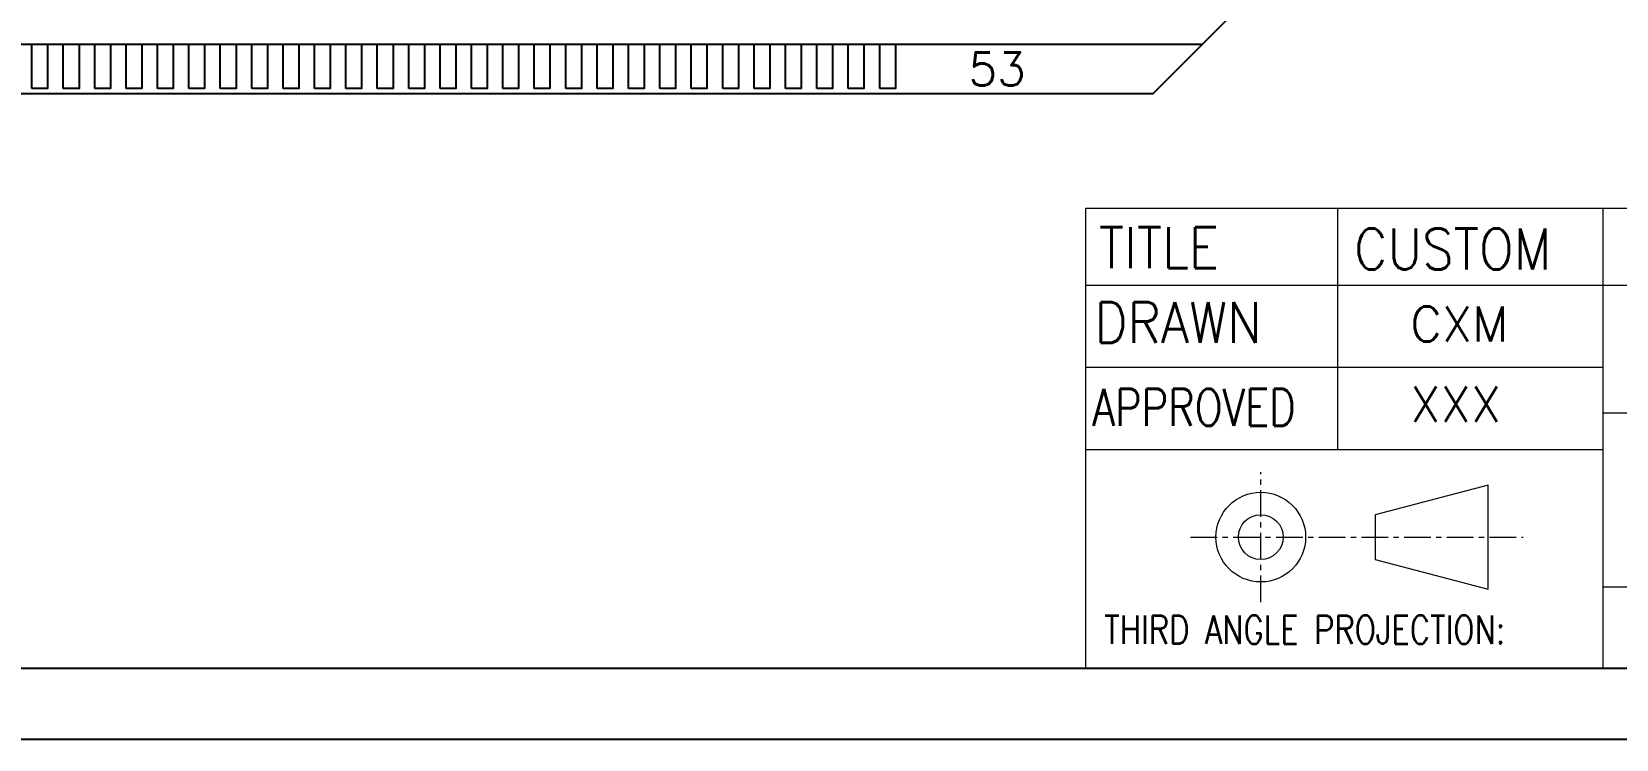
# Model space of a CAD drawing. Header units: millimetres. Extents: x 1653 to 3206, y -200 to 97.
# Drawn here: x 2228.7 to 2292.8, y -199.6 to -171 of the extents above; entities that cross this region are included whole.
import ezdxf
from ezdxf.enums import TextEntityAlignment as Align

# ---------------------------------------------------------------- set-up
doc = ezdxf.new("R2010")
doc.units = ezdxf.units.MM
doc.header["$LTSCALE"] = 3
doc.linetypes.add('CENTER', pattern=[2, 1.25, -0.25, 0.25, -0.25])
doc.layers.add('DIM', color=4, linetype='Continuous')
doc.styles.add('romans', font='romans.shx')
doc.styles.get("Standard").update_dxf_attribs({"font": 'simplex.shx'})

# ---------------------------------------------------------------- blocks, each defined once
blk = doc.blocks.new('T')
at = {"lineweight": 18}
for p, q in [((194.262, 29.867), (194.262, 16.294)), ((209.185, 4), (209.185, 29.867)), ((180.109, 25.543), (292.817, 25.543)), ((180.109, 20.918), (209.185, 20.918)), ((209.185, 18.355), (293, 18.355)), ((180.109, 16.294), (209.185, 16.294)), ((209.185, 8.581), (293, 8.581))]:
    blk.add_line(p, q, dxfattribs=at)
at = {"linetype": 'CENTER', "lineweight": 18, "ltscale": 0.4}
for p, q in [((189.944, 7.714), (189.944, 15.026)), ((185.999, 11.37), (204.688, 11.37))]:
    blk.add_line(p, q, dxfattribs=at)
for points in [[(0, 0), (297, 0), (297, 210), (0, 210)], [(4, 4), (293, 4), (293, 206), (4, 206)]]:
    blk.add_lwpolyline(points, close=True)
at = {"lineweight": 18}
blk.add_lwpolyline([(293, 29.867), (293, 4), (180.109, 4), (180.109, 29.867)], close=True, dxfattribs=at)
at = {"linetype": 'Continuous', "lineweight": 18}
blk.add_lwpolyline([(196.371, 10.111), (202.709, 8.451), (202.709, 14.289), (196.371, 12.629)], close=True, dxfattribs=at)
for radius in [2.519, 1.259]:
    blk.add_circle((189.944, 11.37), radius, dxfattribs=at)
at = {"lineweight": 18}
for s, height, width, p in [('TITLE', 2.3, 0.9, (180.852, 26.49)), ('CUSTOM', 2.3, 0.9, (195.193, 26.42)), ('DRAWN', 2.3, 0.9, (180.599, 22.288)), ('APPROVED', 2.07, 0.8, (180.481, 17.633)), ('THIRD ANGLE PROJECTION:', 1.58429, 0.8, (181.149, 5.374))]:
    blk.add_text(s, height=height, dxfattribs=dict(at, width=width)).set_placement(p)
at = {"layer": 'DIM', "lineweight": 18}
for s, p in [('CXM', (198.334, 22.36)), ('XXX', (198.351, 17.86))]:
    blk.add_text(s, height=1.9861, dxfattribs=at).set_placement(p)

msp = doc.modelspace()

# ---------------------------------------------------------------- linework, layer by layer
msp.add_line((2187.035, -171.454), (2276.035, -171.454))
at = {"linetype": 'Continuous'}
msp.add_lwpolyline([(2174.035, -134.454), (2174.035, -158.454), (2189.035, -173.454), (2274.035, -173.454), (2289.035, -158.454), (2289.035, -134.454), (2274.035, -119.454), (2189.035, -119.454)], close=True, dxfattribs=at)
for points in [[(2228.677, -173.254), (2228.677, -171.454), (2229.312, -171.454), (2229.312, -173.254)], [(2229.947, -173.254), (2229.947, -171.454), (2230.582, -171.454), (2230.582, -173.254)], [(2231.217, -173.254), (2231.217, -171.454), (2231.852, -171.454), (2231.852, -173.254)], [(2232.487, -173.254), (2232.487, -171.454), (2233.122, -171.454), (2233.122, -173.254)], [(2233.757, -173.254), (2233.757, -171.454), (2234.392, -171.454), (2234.392, -173.254)], [(2235.027, -173.254), (2235.027, -171.454), (2235.662, -171.454), (2235.662, -173.254)], [(2236.297, -173.254), (2236.297, -171.454), (2236.932, -171.454), (2236.932, -173.254)], [(2237.567, -173.254), (2237.567, -171.454), (2238.202, -171.454), (2238.202, -173.254)], [(2238.837, -173.254), (2238.837, -171.454), (2239.472, -171.454), (2239.472, -173.254)], [(2240.107, -173.254), (2240.107, -171.454), (2240.742, -171.454), (2240.742, -173.254)], [(2241.377, -173.254), (2241.377, -171.454), (2242.012, -171.454), (2242.012, -173.254)], [(2242.647, -173.254), (2242.647, -171.454), (2243.282, -171.454), (2243.282, -173.254)], [(2243.917, -173.254), (2243.917, -171.454), (2244.552, -171.454), (2244.552, -173.254)], [(2245.187, -173.254), (2245.187, -171.454), (2245.822, -171.454), (2245.822, -173.254)], [(2246.457, -173.254), (2246.457, -171.454), (2247.092, -171.454), (2247.092, -173.254)], [(2247.727, -173.254), (2247.727, -171.454), (2248.362, -171.454), (2248.362, -173.254)], [(2248.997, -173.254), (2248.997, -171.454), (2249.632, -171.454), (2249.632, -173.254)], [(2250.267, -173.254), (2250.267, -171.454), (2250.902, -171.454), (2250.902, -173.254)], [(2251.537, -173.254), (2251.537, -171.454), (2252.172, -171.454), (2252.172, -173.254)], [(2252.807, -173.254), (2252.807, -171.454), (2253.442, -171.454), (2253.442, -173.254)], [(2254.077, -173.254), (2254.077, -171.454), (2254.712, -171.454), (2254.712, -173.254)], [(2255.347, -173.254), (2255.347, -171.454), (2255.982, -171.454), (2255.982, -173.254)], [(2256.617, -173.254), (2256.617, -171.454), (2257.252, -171.454), (2257.252, -173.254)], [(2257.887, -173.254), (2257.887, -171.454), (2258.522, -171.454), (2258.522, -173.254)], [(2259.157, -173.254), (2259.157, -171.454), (2259.792, -171.454), (2259.792, -173.254)], [(2260.427, -173.254), (2260.427, -171.454), (2261.062, -171.454), (2261.062, -173.254)], [(2261.697, -173.254), (2261.697, -171.454), (2262.332, -171.454), (2262.332, -173.254)], [(2262.967, -173.254), (2262.967, -171.454), (2263.602, -171.454), (2263.602, -173.254)]]:
    msp.add_lwpolyline(points, close=True)

# ---------------------------------------------------------------- block references
at = {"xscale": 0.7200000000000001, "yscale": 0.7200000000000001, "zscale": 0.7200000000000001}
msp.add_blockref('T', (2141.622, -199.603), dxfattribs=at)

# ---------------------------------------------------------------- texts
at = {"style": 'romans'}
msp.add_text('53', height=1.3464, dxfattribs=at).set_placement((2267.717, -172.466), align=Align.MIDDLE)

doc.saveas('drawing.dxf')
